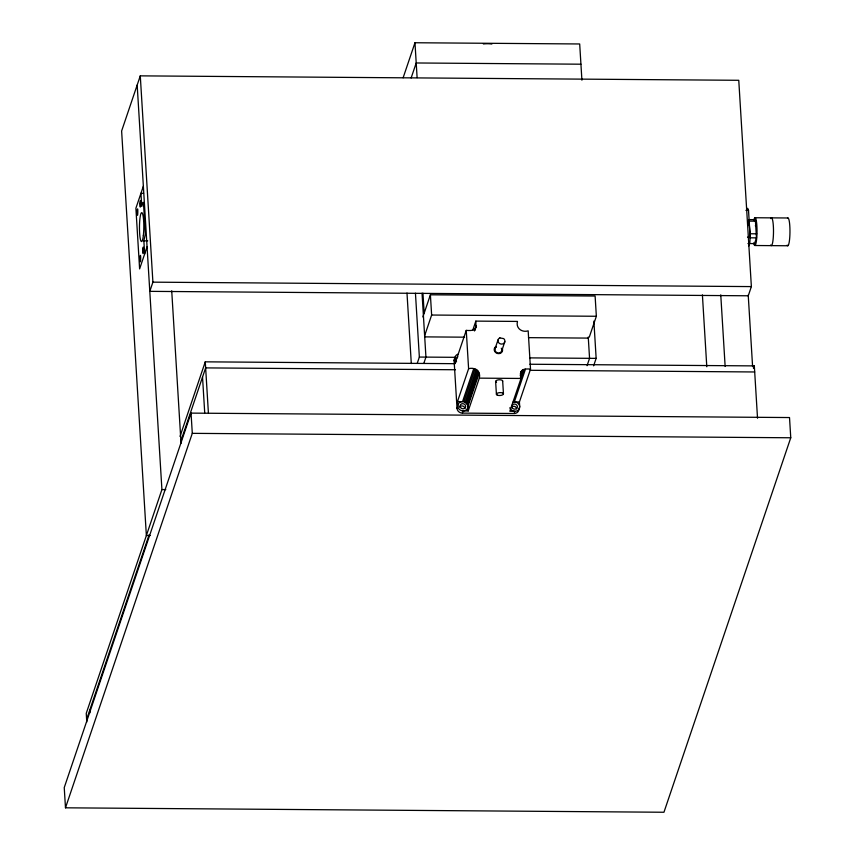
<?xml version="1.0" encoding="UTF-8"?>
<svg xmlns="http://www.w3.org/2000/svg" width="855" height="855" viewBox="0 0 855 855"><rect width="100%" height="100%" fill="white"/><g stroke="black" fill="none" stroke-linecap="round" stroke-linejoin="round"><path stroke-width="1.28" d="M750.134 233.768L749.878 237.808L756.461 237.861L755.35 219.65L748.756 219.607L750.134 233.768L756.718 233.81M747.708 208.289L748.52 210.351L750.166 237.156L749.814 242.67L748.574 246.326M476.021 327.005L475.84 321.117L517.457 321.427C515.618 328.224 521.945 332.787 528.176 330.853L530.517 369.178L519.413 401.978L519.701 406.659L518.953 408.861A5.13 4.617 18.7 0 1 514.165 413.499L462.395 413.115A5.13 4.617 18.7 0 1 457.03 408.401L454.112 360.735L454.86 358.523L455.149 363.204L466.253 330.393C469.555 330.543 474.92 331.27 476.021 327.005L474.728 330.65M140.284 75.86L152.906 282.161L149.796 291.352L748.264 295.787L751.374 286.596L738.763 80.295L140.284 75.86L121.624 130.997L146.365 535.508L150.234 535.54M143.362 186.176L135.892 208.235L139.611 268.908L147.071 246.86M144.666 253.978L143.854 240.832L145.371 233.981L143.512 203.65L143.159 202.314L141.759 206.45L140.947 193.305L143.533 193.326M137.174 85.051L161.916 489.573L86.248 713.337L86.783 722.048M180.01 436.435L205.275 361.836L455.084 363.685M86.622 719.408L149.133 534.803M180.811 441.233L205.638 367.896L455.459 369.755M191.05 413.115L64.243 787.594L65.482 807.815L663.95 812.25L790.757 437.771L789.518 417.55L191.05 413.115L192.29 433.346L65.482 807.815M403.122 77.784L414.974 42.75L579.69 43.968L581.913 80.178M411.127 77.987L416.214 62.971L580.93 64.2M422.894 316.959L430.396 294.815L595.112 296.033L596.352 316.265L589.266 337.169M424.55 335.951L431.636 315.035L430.396 294.815M417.251 363.279L419.356 357.059L415.445 293.201M423.866 363.236L425.94 357.112L422.039 293.244M472.847 329.955L475.84 321.117M474.418 330.842L476.128 325.798M457.03 408.401L457.778 406.2L457.489 401.529L468.604 368.719L466.253 330.393M473.681 368.762L462.566 401.561A5.13 4.617 18.7 0 0 457.778 406.2A5.13 4.617 18.7 0 0 463.143 410.913L468.219 410.945L479.324 378.145C481.162 371.348 474.835 366.795 468.604 368.719M457.489 401.529L463.891 401.732L475.006 368.922M468.219 410.945L467.685 405.067L465.152 402.203L476.256 369.403M462.395 413.115L463.143 410.913A5.13 4.617 18.7 0 0 467.931 406.275L479.046 373.475M466.242 402.962L477.347 370.151M467.108 403.934L478.223 371.123M467.685 405.067L478.789 372.256M494.97 348.936L497.995 340.012M501.81 350.646L504.824 341.722M520.342 373.966C520.706 368.762 526.637 368.591 530.517 369.178M520.235 375.527L521.935 370.482M520.385 377.322L522.95 369.745M524.136 369.296L509.837 411.255L514.913 411.298L514.165 413.499M525.451 369.146L514.336 401.946L513.032 402.096M587.064 365.673L589.555 358.32L588.251 337.03M593.616 365.833L596.149 358.373L593.872 321.117M756.461 237.861L754.516 243.6L747.933 243.547M753.469 368.43L754.324 365.897L529.897 364.241M521.197 371.444L520.941 378.455L479.324 378.145M745.891 210.341L748.52 210.351M755.018 217.747L787.957 217.982M749.354 221.124L755.948 221.167M747.527 237.134L750.166 237.156M143.854 240.832L147.733 240.864M754.847 245.513L787.797 245.759M152.906 282.161L751.374 286.596M431.636 315.035L596.352 316.265M424.7 336.881L464.607 337.18M528.465 337.65L588.326 338.099M419.356 357.059L455.202 357.326M529.694 357.882L596.149 358.373M530.271 370.301L754.698 371.968M519.413 401.978L514.336 401.946A5.13 4.617 18.7 0 1 519.658 406.253A5.13 4.617 18.7 0 1 515.789 411.234A5.13 4.617 18.7 0 1 509.794 407.792M192.29 433.346L790.757 437.771M161.916 489.573L165.795 489.594M463.891 401.732L465.152 402.203M754.324 365.897L757.53 418.255M748.221 295.06L752.603 366.677M720.765 294.857L725.147 366.474M702.404 294.9L706.796 366.752M502.665 380.988L503.456 393.834M495.622 381.448L496.413 394.283M414.974 42.75L417.112 77.634M422.947 293.201L424.176 313.197M406.991 293.041L411.298 363.557M205.275 361.836L208.396 412.869M202.528 377.087L204.719 412.794M171.716 290.786L181.046 443.307M89.732 710.216L89.893 712.856M483.374 43.968A13.883 5.696 -3.5 0 1 491.86 44.033M753.768 220.462A13.883 2.095 -89.6 0 1 756.547 222.257A13.883 2.095 -89.6 0 1 756.429 240.843A13.883 2.095 -89.6 0 1 753.64 242.927M787.53 218.314A13.883 2.095 -89.6 0 1 789.956 232.496A13.883 2.095 -89.6 0 1 787.145 245.107M770.836 218.581A13.883 2.095 -89.6 0 1 773.497 231.641A13.883 2.095 -89.6 0 1 770.676 244.99M755.382 225.517A6.669 1.005 -89.6 0 1 755.553 226.201M748.542 222.728A8.892 1.336 -89.6 0 1 749.375 225.581M454.112 360.735A5.13 4.617 18.7 0 1 455.405 357.433M511.792 406.991A2.822 2.533 18.7 0 1 516.666 408.85M459.616 407.14A2.822 2.533 18.7 0 1 464.896 408.466M456.549 361.847A5.13 4.617 18.7 0 1 458.355 354.034M457.201 357.882A2.822 2.533 18.7 0 1 457.853 356.727M496.531 382.313A3.527 1.443 -3.5 0 1 498.422 379.834A3.527 1.443 -3.5 0 1 502.494 381.501M501.308 348.209A3.527 3.174 18.7 0 1 498.583 352.997A3.527 3.174 18.7 0 1 495.269 348.156M495.782 347.504A3.527 3.174 18.7 0 1 496.477 346.991M502.366 348.819A4.232 3.805 18.7 0 1 500.047 353.414A4.232 3.805 18.7 0 1 494.703 351.384A4.232 3.805 18.7 0 1 496.092 346.435M136.96 211.805C137.826 223.561 138.35 201.31 136.96 211.805M139.76 203.533C140.626 215.289 141.15 193.038 139.76 203.533M139.803 258.317C140.669 270.105 141.214 247.779 139.803 258.317M142.603 250.045C143.469 261.854 144.003 239.528 142.603 250.045M499.908 337.917L499.491 338.078A3.527 3.174 18.7 0 0 498.668 342.695A3.527 3.174 18.7 0 0 503.798 343.347A3.527 3.174 18.7 0 0 503.734 338.623L499.908 337.917M143.351 235.488A14.439 2.17 -89.6 0 0 141.951 212.713A14.439 2.17 -89.6 0 0 139.621 233.062A14.439 2.17 -89.6 0 0 143.351 235.488M460.524 407.504A2.822 2.533 18.7 0 0 465.355 407.536A2.822 2.533 18.7 0 0 462.694 403.667A2.822 2.533 18.7 0 0 460.524 407.504M512.284 407.888A2.822 2.533 18.7 0 0 517.115 407.921A2.822 2.533 18.7 0 0 514.464 404.052A2.822 2.533 18.7 0 0 512.284 407.888M497.311 395.16A3.527 1.443 -3.5 0 0 503.274 394.337A3.527 1.443 -3.5 0 0 499.202 392.68A3.527 1.443 -3.5 0 0 497.311 395.16"/></g></svg>
